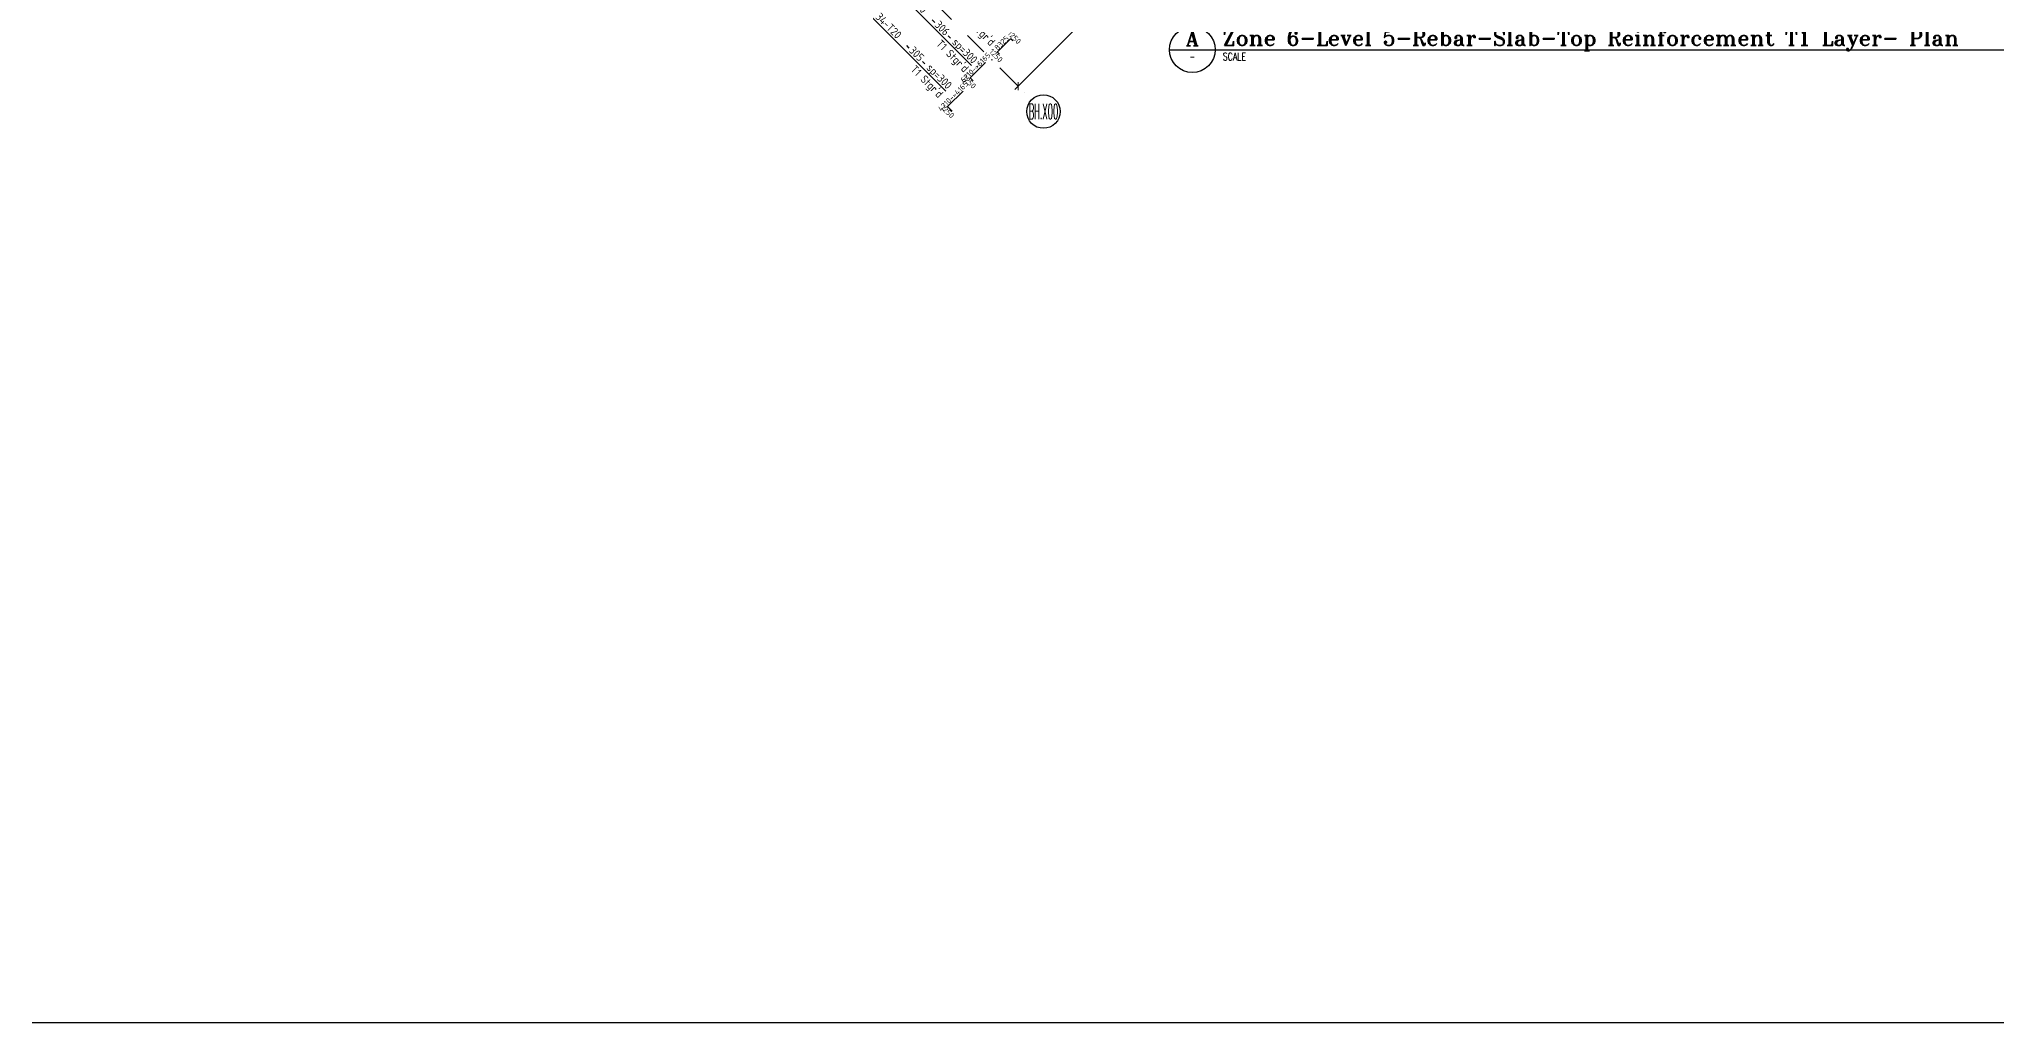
# Model space of a CAD drawing. Extents: x 660761725 to 1323371458, y 2734871439 to 5470067957.
# Drawn here: x 661573636 to 661637868, y 2734979887 to 2735012155 of the extents above; entities that cross this region are included whole.
import ezdxf
from ezdxf.enums import TextEntityAlignment as Align

# ---------------------------------------------------------------- set-up
doc = ezdxf.new("R2010")
doc.units = 0
doc.linetypes.add('AXES', pattern=[1.95, 1.2, -0.25, 0.25, -0.25])
doc.linetypes.add('sbp_axis_short', pattern=[10, 5, -2.5, 0, -2.5])
for name, color, linetype in [('S-AXIS', 20, 'AXES'), ('S-DIMO', 100, 'Continuous'), ('S-RDIMO', 8, 'Continuous'), ('S-RSYMB', 7, 'Continuous'), ('S-SIMPLETEXT', 7, 'Continuous'), ('S-TXT', 3, 'Continuous'), ('S-TXT-B', 7, 'Continuous')]:
    doc.layers.add(name, color=color, linetype=linetype)
doc.layers.add('S-GRID', color=7, linetype='Continuous', lineweight=9)
doc.layers.add('S-GRID-IDEN', color=7, linetype='Continuous', lineweight=13)
doc.styles.add('ARMACAD', font='isocp.shx')
doc.styles.add('ROMANS', font='romans.shx')
doc.styles.add('ROMANT', font='romant')
doc.dimstyles.new('S-DIMO-100', dxfattribs={"dimscale": 100, "dimtxt": 3, "dimasz": 2, "dimexe": 1.5, "dimexo": 1.5, "dimgap": 1.5, "dimtad": 1, "dimdec": 0, "dimzin": 12, "dimdsep": 46, "dimtxsty": 'ROMANS', "dimblk": 'ARCHTICK', "dimcen": 0.09, "dimdle": 1.5, "dimclrd": 8, "dimclre": 8, "dimclrt": 4, "dimadec": 0, "dimazin": 3, "dimtfac": 1, "dimtdec": 0, "dimtix": 1, "dimtmove": 1, "dimatfit": 3, "dimfxl": 1, "dimtolj": 1, "dimtzin": 0, "dimarcsym": 0})

# ---------------------------------------------------------------- blocks, each defined once
blk = doc.blocks.new('_ARCHTICK')
at = {"color": 0, "linetype": 'ByBlock', "const_width": 0.15}
blk.add_lwpolyline([(-0.5, -0.5), (0.5, 0.5)], dxfattribs=at)
blk = doc.blocks.new('*D115')
at = {"layer": 'S-DIMO', "color": 8, "lineweight": -2, "transparency": 16777216}
for p, q in [((662642864, 2734511711), (662637965, 2734506812)), ((662642751, 2734511612), (662642652, 2734511711)), ((662638064, 2734506925), (662637965, 2734507025))]:
    blk.add_line(p, q, dxfattribs=at)
at = {"layer": 'S-DIMO', "color": 8, "lineweight": -2, "transparency": 16777216, "xscale": 200, "yscale": 200, "zscale": 200}
for p, rotation in [((662642758, 2734511605), 45.00132815847456), ((662638071, 2734506918), 225.0013281584746)]:
    blk.add_blockref('_ARCHTICK', p, dxfattribs=dict(at, rotation=rotation))
at = {"layer": 'S-DIMO', "color": 4, "transparency": 16777216, "insert": (662640202, 2734509474), "char_height": 300, "width": 199.54, "attachment_point": 5, "rotation": 45.00133, "style": 'ROMANS'}
blk.add_mtext('\\A1;6628', dxfattribs=at)
blk = doc.blocks.new('*U1142')
at = {"layer": 'S-AXIS', "color": 3, "linetype": 'Continuous'}
blk.add_circle((0, 5.5), 5.5, dxfattribs=at)
at = {"layer": 'S-AXIS', "color": 3, "linetype": 'Continuous', "ltscale": 0.5, "style": 'ROMANT', "width": 0.4, "flags": 8}
blk.add_attdef('A', text='', height=5, dxfattribs=at).set_placement((0, 5.5), align=Align.MIDDLE_CENTER)
blk = doc.blocks.new('*U482')
at = {"layer": 'S-TXT', "color": 2}
blk.add_line((-7.5, 0), (7.5, 0), dxfattribs=at)
at = {"layer": 'S-TXT'}
blk.add_circle((0, 0), 7.5, dxfattribs=at)
at = {"layer": 'S-TXT-B', "color": 3}
blk.add_line((7.5, 0), (285.52, 0), dxfattribs=at)
at = {"layer": 'S-TXT', "style": 'ROMANS', "width": 0.75}
blk.add_text('SCALE', height=2.5, dxfattribs=at).set_placement((10, -3.5))
at = {"layer": 'S-TXT', "color": 7, "style": 'ROMANT', "flags": 8}
blk.add_attdef('01', text='', height=5, dxfattribs=at).set_placement((0, 3.75), align=Align.MIDDLE)
blk.add_attdef('PLAN', text='', height=5, dxfattribs=at).set_placement((9.91, -0.17), align=Align.BOTTOM_LEFT)
at = {"layer": 'S-TXT', "style": 'ROMANS', "width": 0.7, "flags": 8}
blk.add_attdef('-', text='', height=2.25, dxfattribs=at).set_placement((0, -2.26), align=Align.MIDDLE)
at = {"layer": 'S-TXT', "style": 'ROMANS', "width": 0.75, "flags": 8}
blk.add_attdef('1:250', text='', height=2.5, dxfattribs=at).set_placement((285.34, -4.5), align=Align.BOTTOM_RIGHT)
blk = doc.blocks.new('cadf_10')
at = {"color": 1}
for p, q in [((-4.16, 1.2), (-5.64, 1.2)), ((4.16, 1.2), (5.64, 1.2))]:
    blk.add_line(p, q, dxfattribs=at)
at = {"style": 'ARMACAD'}
for tag, p in [('$COM1', (-10.94, 2.54)), ('$COM2', (-9.76, -5.3))]:
    blk.add_attdef(tag, text='', height=3.5, dxfattribs=at).set_placement(p, align=Align.BOTTOM_RIGHT)
at = {"color": 1, "style": 'ARMACAD'}
blk.add_attdef('$NUM', text='', height=3.5, dxfattribs=at).set_placement((0, 0), align=Align.CENTER)
blk = doc.blocks.new('*U531', base_point=(661603580, 2735010363))
at = {"layer": 'S-RSYMB'}
blk.add_lwpolyline([(661603724, 2735010035), (661603584, 2735010175, -0.414214), (661603584, 2735010196), (661604080, 2735010692)], format="xyb", dxfattribs=at)
at = {"layer": 'S-RSYMB', "style": 'ARMACAD'}
for tag, rotation, p in [('D1', 45, (661603750, 2735010525)), ('D0', 315, (661603573, 2735010024))]:
    blk.add_attdef(tag, text='', height=180, rotation=rotation, dxfattribs=at).set_placement(p, align=Align.MIDDLE_CENTER)
blk = doc.blocks.new('*U532', base_point=(661604504, 2735011288))
at = {"layer": 'S-RSYMB'}
blk.add_lwpolyline([(661604601, 2735010985), (661604507, 2735011079, -0.414214), (661604507, 2735011093), (661605004, 2735011591)], format="xyb", dxfattribs=at)
at = {"layer": 'S-RSYMB', "style": 'ARMACAD'}
for tag, rotation, p in [('D0', 315, (661604473, 2735010951)), ('D1', 45, (661604674, 2735011423))]:
    blk.add_attdef(tag, text='', height=180, rotation=rotation, dxfattribs=at).set_placement(p, align=Align.MIDDLE_CENTER)
blk = doc.blocks.new('*U537', base_point=(661605570, 2735012354))
at = {"layer": 'S-RSYMB'}
blk.add_lwpolyline([(661605375, 2735012104), (661605314, 2735012165, -0.414214), (661605314, 2735012174), (661605742, 2735012602, -0.414214), (661605751, 2735012602), (661605812, 2735012541)], format="xyb", dxfattribs=at)
at = {"layer": 'S-RSYMB', "style": 'ARMACAD'}
for tag, rotation, p in [('D1', 45, (661605447, 2735012469)), ('D2', 315, (661605863, 2735012653)), ('D0', 315, (661605263, 2735012053))]:
    blk.add_attdef(tag, text='', height=180, rotation=rotation, dxfattribs=at).set_placement(p, align=Align.MIDDLE_CENTER)
blk = doc.blocks.new('I am… All Range.')
at = {"layer": 'S-GRID', "color": 8, "linetype": 'sbp_axis_short', "lineweight": 13, "ltscale": 150}
blk.add_line((662609895.6, 2734535093.8), (662638515.5, 2734506473.9), dxfattribs=at)
at = {"layer": 'S-GRID-IDEN', "color": 9}
ref = blk.add_blockref('*U1142', (662638904.4, 2734505535), dxfattribs=dict(at, xscale=100.0000000000075, yscale=100, zscale=100.0000000000028, rotation=359.9999999381469))
ref.add_attrib('A', 'BH.X00', dxfattribs={"layer": 'S-AXIS', "color": 3, "linetype": 'Continuous', "ltscale": 0.5, "height": 500, "rotation": 360, "style": 'ROMANT', "width": 0.4}).set_placement((662638904.4, 2734506085), align=Align.MIDDLE_CENTER)
at = {"layer": 'S-DIMO', "color": 3}
dim = blk.add_linear_dim(base=(662638071, 2734506918.5), p1=(662642857, 2734511506), p2=(662638170.2, 2734506819.2), angle=45.001328, dimstyle='S-DIMO-100', dxfattribs=at)
dim.commit()
dim.dimension.update_dxf_attribs({"geometry": '*D115', "text_midpoint": (662640202.2, 2734509474.1)})

msp = doc.modelspace()

# ---------------------------------------------------------------- linework, layer by layer
msp.add_lwpolyline([(661547834.82601976, 2735124964.67800617), (661694111.94246876, 2735124964.67800617), (661694111.94246876, 2734979887.02259302), (661547834.82601976, 2734979887.02259302)], close=True)
at = {"layer": 'S-RDIMO'}
for p, q in [((661601005.55244827, 2735014511.84586477), (661604225.41244888, 2735011291.98567486)), ((661600059.23362255, 2735013777.6591239), (661603385.15963733, 2735010451.73291302))]:
    msp.add_line(p, q, dxfattribs=at)

# ---------------------------------------------------------------- block references
at = {"layer": 'S-AXIS'}
msp.add_blockref('I am… All Range.', (-1032317.53136361, 503695.42974043), dxfattribs=at)
ref = msp.add_blockref('*U482', (661611471.92689431, 2735011809.33057117), dxfattribs=dict(at, xscale=100, yscale=100, zscale=100))
ref.add_attrib('01', 'A', dxfattribs={"layer": 'S-TXT', "color": 7, "height": 500.0000001, "style": 'ROMANT'}).set_placement((661611471.92689431, 2735012184.33057117), align=Align.MIDDLE)
ref.add_attrib('PLAN', 'Zone 6-Level 5-Rebar-Slab-Top Reinforcement T1 Layer- Plan ', dxfattribs={"layer": 'S-TXT', "color": 7, "height": 500.0000001019, "style": 'ROMANT'}).set_placement((661612462.89425886, 2735011792.66390419), align=Align.BOTTOM_LEFT)
ref.add_attrib('-', '-', dxfattribs={"layer": 'S-TXT', "height": 225.00000005, "style": 'ROMANS', "width": 0.7}).set_placement((661611471.92689431, 2735011582.92498398), align=Align.MIDDLE)
ref.add_attrib('1:250', '1:100', dxfattribs={"layer": 'S-TXT', "height": 250.000000051, "style": 'ROMANS', "width": 0.75}).set_placement((661640005.58833146, 2735011359.33057117), align=Align.BOTTOM_RIGHT)
at = {"layer": 'S-RSYMB'}
for name, p, values in [('*U537', (661605338.01497221, 2735011914.80231524, -0.00000001), {'D0': '1250', 'D1': '8325', 'D2': '1250'}), ('*U532', (661604187.89973855, 2735011088.38506317, -0.00000001), {'D0': '1250', 'D1': '6210->6165'}), ('*U531', (661603449.65042436, 2735010122.02515888, -0.00000001), {'D0': '1250', 'D1': '4210->4165'})]:
    msp.add_blockref(name, p, dxfattribs=at).add_auto_attribs(values)
at = {"layer": 'S-SIMPLETEXT'}
ref = msp.add_blockref('cadf_10', (661603175.82321179, 2735012421.12448883), dxfattribs=dict(at, xscale=74.99999998083517, yscale=75, zscale=75, rotation=314.9999983257133))
ref.add_attrib('$NUM', '306', dxfattribs={"color": 1, "height": 262.5, "rotation": 315, "style": 'ARMACAD', "flags": 2}).set_placement((661603175.82321179, 2735012421.12448883), align=Align.CENTER)
ref.add_attrib('$COM1', '34-T20         sp=300', dxfattribs={"height": 262.5, "rotation": 315, "style": 'ARMACAD', "flags": 2}).set_placement((661604265.18720651, 2735011331.76043081), align=Align.RIGHT)
ref = msp.add_blockref('cadf_10', (661602335.57040036, 2735011580.87172699), dxfattribs=dict(at, xscale=74.99999998083516, yscale=75, zscale=75, rotation=314.9999983257133))
ref.add_attrib('$NUM', '305', dxfattribs={"color": 1, "height": 262.5, "rotation": 315, "style": 'ARMACAD', "flags": 2}).set_placement((661602335.57040036, 2735011580.87172699), align=Align.CENTER)
ref.add_attrib('$COM1', '34-T20         sp=300', dxfattribs={"height": 262.5, "rotation": 315, "style": 'ARMACAD', "flags": 2}).set_placement((661603424.93439507, 2735010491.50766897), align=Align.RIGHT)

# ---------------------------------------------------------------- texts
at = {"layer": 'S-SIMPLETEXT', "style": 'ARMACAD'}
for p in [(661604844.710145, 2735011911.65622711), (661603978.71200585, 2735011045.65814018), (661603138.45919442, 2735010205.40537691)]:
    msp.add_text("T1 Stgr'd", height=262.5, rotation=315, dxfattribs=at).set_placement(p, align=Align.RIGHT)

doc.saveas('drawing.dxf')
